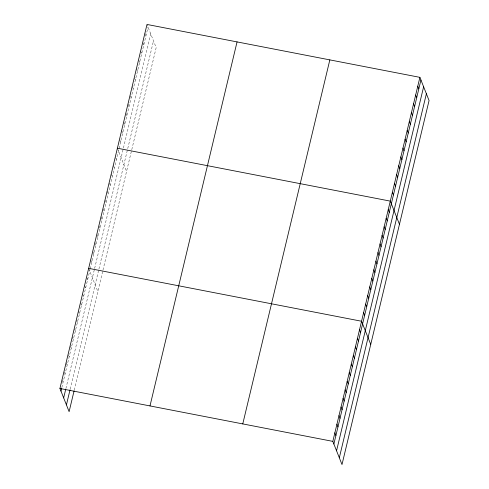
<?xml version="1.0" encoding="UTF-8"?>
<svg xmlns="http://www.w3.org/2000/svg" width="489" height="489" viewBox="0 0 489 489"><rect width="100%" height="100%" fill="white"/><g stroke="black" fill="none" stroke-linecap="round" stroke-linejoin="round"><path stroke-width="0.37" stroke-dasharray="2.44 1.83" d="M61.834 387.539L90.055 269.561M90.227 268.846L148.045 27.097M65.887 388.596L94.45 269.182M94.621 268.467L150.728 33.869M70.19 389.14L98.754 269.732M98.925 269.017L153.497 40.856M74.242 390.198L102.8 270.79M102.971 270.075L156.174 47.629L147.262 25.11M144.885 33.289L145.93 35.935M143.032 42.794L143.815 44.774M140.655 50.972L141.706 53.619M138.803 60.471L139.591 62.458M136.425 68.649L137.476 71.296M134.573 78.154L135.361 80.141M132.201 86.333L133.246 88.98M130.343 95.838L131.131 97.818M127.971 104.016L129.017 106.657M126.119 113.515L126.902 115.502M124.004 122.354L124.787 124.34M121.627 130.539L122.672 133.179M119.774 140.037L120.557 142.024M117.397 148.216L126.578 171.394M115.606 157.458L116.394 159.445M113.295 165.38L114.34 168.02M111.241 173.956L112.287 176.602M109.45 183.198L110.233 185.184M107.134 191.12L108.185 193.766M105.343 200.362L106.131 202.342M103.295 208.944L104.078 210.924M100.978 216.859L102.024 219.506M99.188 226.101L99.976 228.088M97.134 234.683L97.922 236.664M94.823 242.599L95.868 245.246M93.032 251.841L93.815 253.828M90.716 259.763L91.767 262.41M88.662 268.345L97.843 291.523M86.877 277.587L87.659 279.567M84.56 285.503L85.606 288.149M82.507 294.085L83.558 296.731M80.716 303.327L81.504 305.313M78.405 311.242L79.45 313.889M76.614 320.484L77.396 322.471M74.56 329.066L75.349 331.053M72.244 336.988L73.295 339.635M70.459 346.23L71.241 348.211M68.405 354.806L69.187 356.793M66.088 362.728L67.14 365.375M64.297 371.97L65.086 373.957M61.987 379.892L63.032 382.532"/><path stroke-width="0.73" d="M74.071 390.913L69.108 411.652L59.933 388.468L147 24.45L419.892 77.348L429.067 100.532L342 464.55L332.826 441.371L419.892 77.348M60.978 391.114L61.663 388.254M63.662 397.893L65.715 389.311M66.431 404.874L70.019 389.855M149.989 405.925L237.055 41.907M242.77 423.914L329.837 59.89M333.871 444.012L420.937 79.994M336.554 450.791L423.621 86.773M339.317 457.771L426.384 93.754M117.397 148.216L390.289 201.12L399.464 224.298M88.662 268.345L361.554 321.242L370.735 344.421M59.933 388.468L332.826 441.371M417.777 86.192L418.822 88.833M415.662 95.031L416.707 97.678M413.547 103.87L414.593 106.516M411.432 112.715L412.478 115.355M409.317 121.553L410.363 124.2M407.203 130.392L408.248 133.039M405.088 139.231L406.133 141.877M402.973 148.075L404.018 150.722M400.858 156.914L401.909 159.561M398.743 165.753L399.794 168.399M396.628 174.597L397.679 177.238M394.513 183.436L395.564 186.083M392.404 192.275L393.449 194.922M388.235 209.695L389.281 212.342M386.182 218.277L387.227 220.924M384.128 226.859L385.179 229.506M382.08 235.441L383.125 238.082M380.026 244.017L381.072 246.664M377.973 252.599L379.018 255.246M375.919 261.181L376.97 263.828M373.871 269.763L374.916 272.404M371.817 278.339L372.862 280.986M369.763 286.921L370.809 289.567M367.71 295.503L368.761 298.149M365.662 304.085L366.707 306.725M363.608 312.66L364.653 315.307M359.501 329.824L360.552 332.471M357.453 338.406L358.498 341.047M355.399 346.982L356.444 349.629M353.345 355.564L354.391 358.211M351.291 364.146L352.343 366.793M349.244 372.728L350.289 375.369M347.19 381.304L348.235 383.951M345.136 389.886L346.181 392.533M343.082 398.468L344.134 401.114M341.035 407.05L342.08 409.69M338.981 415.626L340.026 418.272M336.927 424.207L337.972 426.854M334.873 432.789L335.925 435.436"/></g></svg>
